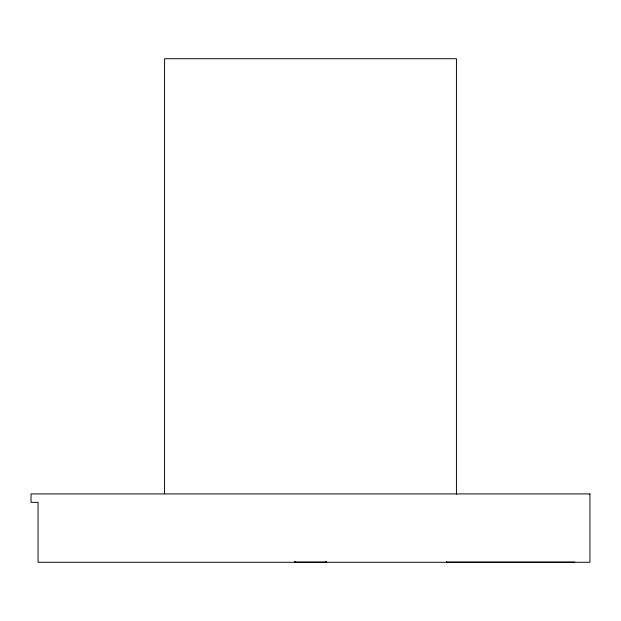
<?xml version="1.0" encoding="UTF-8"?>
<svg xmlns="http://www.w3.org/2000/svg" width="621" height="621" viewBox="0 0 621 621"><rect width="100%" height="100%" fill="white"/><g stroke="black" fill="none" stroke-linecap="round" stroke-linejoin="round"><path stroke-width="0.93" d="M456.435 494.2L456.435 58.716L164.565 58.716L164.565 493.633M574.774 562.114L446.553 562.114L446.553 561.431M326.204 561.431L326.204 562.114L294.998 562.114L294.998 561.431M326.048 561.431L326.048 562.114M295.154 561.431L295.154 562.114M589.95 493.92L31.05 493.92L31.05 502.35L38.044 502.35L38.044 562.284L589.95 562.284L589.95 493.92"/></g></svg>
